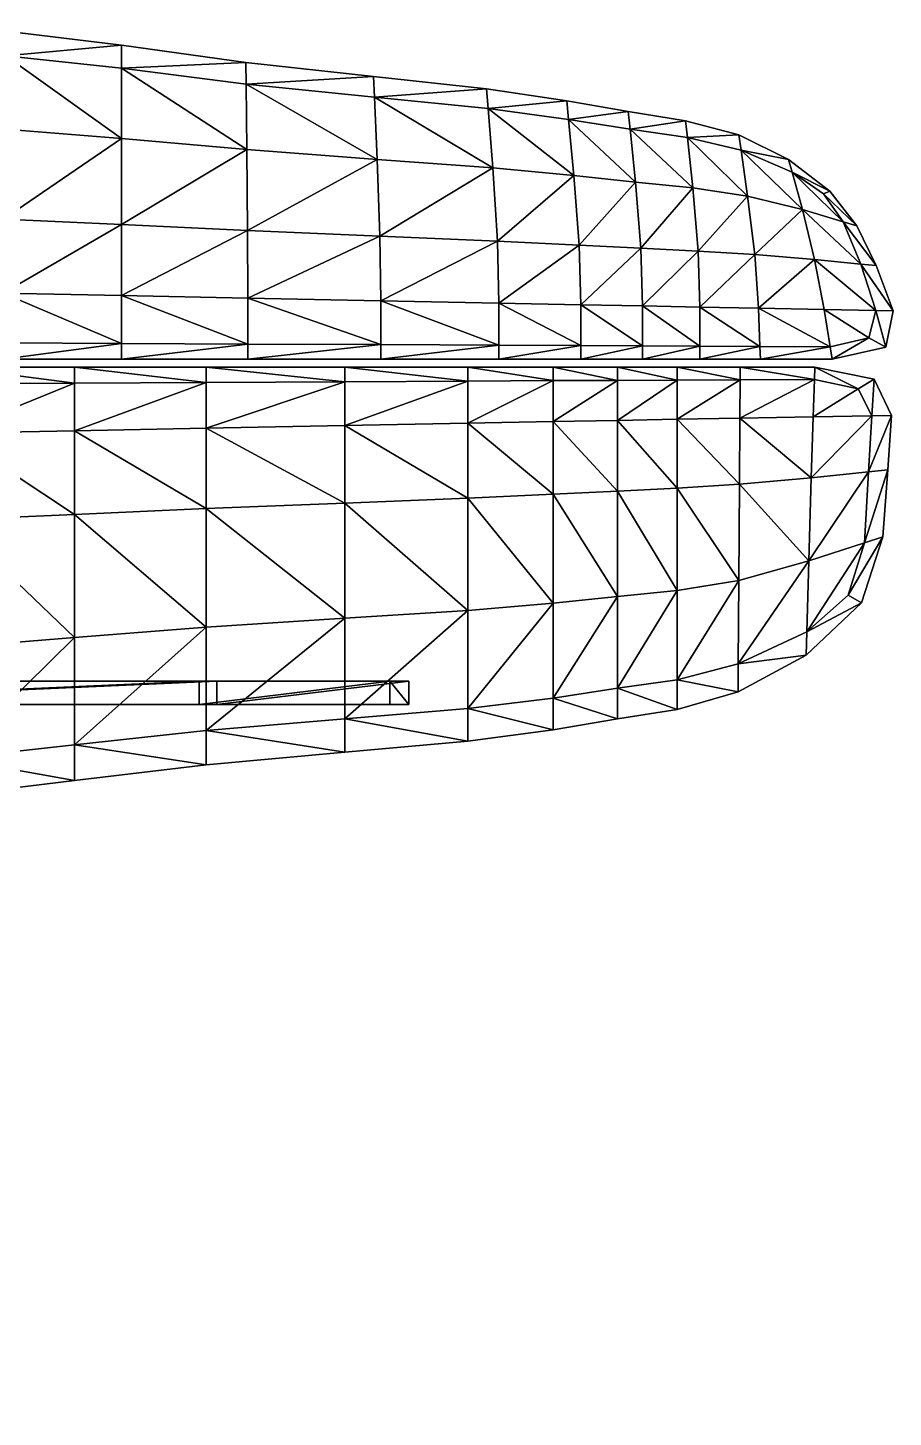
# Model space of a CAD drawing. Header units: centimetres. Extents: x -517 to 535, y -790 to 155.
# Drawn here: x 61.7 to 172.4, y -51.4 to 126.4 of the extents above; entities that cross this region are included whole.
import ezdxf

# ---------------------------------------------------------------- set-up
doc = ezdxf.new("R2010")
doc.units = ezdxf.units.CM
doc.layers.get('0').update_dxf_attribs({"color": 194, "true_color": 0x551cb1})

msp = doc.modelspace()

# ---------------------------------------------------------------- meshes
at = {"color": 176, "true_color": 0x080888}
mesh = msp.add_polyface(dxfattribs=at)
corners = [(73.64, 101.24, 273.87), (89.68, 110.81, 273.87), (73.64, 112.24, 273.87), (89.77, 100.48, 273.87), (89.6, 119.18, 273.61), (73.64, 121.21, 273.61), (58.87, 122.82, 273.61), (58.72, 113.43, 273.87), (58.57, 101.92, 273.87), (44.81, 102.39, 273.87), (46.01, 123.28, 273.61), (73.64, 124.19, 272.82), (58.92, 125.96, 272.82), (89.57, 121.97, 272.82), (73.64, 124.19, 271.77), (89.57, 121.97, 271.77), (58.92, 125.96, 271.77), (89.68, 110.81, 269.66), (73.64, 101.24, 269.66), (73.64, 112.24, 269.66), (58.57, 101.92, 269.66), (58.72, 113.43, 269.66), (58.87, 122.82, 269.93), (73.64, 121.21, 269.93), (89.6, 119.18, 269.93), (58.92, 125.96, 270.72), (46.2, 126.4, 271.77), (46.01, 123.28, 269.93), (73.64, 124.19, 270.72), (89.57, 121.97, 270.72)]
mesh.append_faces([[corners[k] for k in face] for face in [(0, 1, 2, 0), (1, 0, 3, 1), (1, 4, 5, 1), (5, 2, 1, 5), (6, 7, 2, 6), (2, 5, 6, 2), (2, 8, 0, 2), (8, 2, 7, 8), (7, 9, 8, 7), (7, 6, 10, 7), (6, 5, 11, 6), (11, 12, 6, 11), (5, 4, 13, 5), (13, 11, 5, 13), (13, 14, 11, 13), (14, 13, 15, 14), (11, 16, 12, 11), (16, 11, 14, 16), (17, 18, 19, 17), (19, 20, 21, 19), (20, 19, 18, 20), (22, 23, 19, 22), (19, 21, 22, 19), (23, 24, 17, 23), (17, 19, 23, 17), (25, 26, 16, 25), (25, 22, 27, 25), (22, 25, 28, 22), (28, 23, 22, 28), (28, 16, 14, 28), (16, 28, 25, 16), (14, 29, 28, 14), (29, 14, 15, 29), (29, 24, 23, 29), (23, 28, 29, 23)]], dxfattribs={"vtx3": -1, "color": 176})
mesh = msp.add_polyface(dxfattribs=at)
corners = [(120.54, 116.05, 273.61), (121.14, 108.47, 273.87), (131.51, 107.51, 273.87), (121.74, 99.1, 273.87), (106.7, 99.75, 273.87), (106.36, 109.56, 273.87), (106.02, 117.51, 273.61), (89.6, 119.18, 273.61), (89.68, 110.81, 273.87), (89.77, 100.48, 273.87), (105.9, 120.16, 272.82), (89.57, 121.97, 272.82), (120.34, 118.58, 272.82), (105.9, 120.16, 271.77), (120.34, 118.58, 271.77), (89.57, 121.97, 271.77), (130.6, 117.07, 272.82), (121.14, 108.47, 269.66), (106.7, 99.75, 269.66), (106.36, 109.56, 269.66), (89.77, 100.48, 269.66), (89.68, 110.81, 269.66), (89.6, 119.18, 269.93), (106.02, 117.51, 269.93), (120.54, 116.05, 269.93), (89.57, 121.97, 270.72), (105.9, 120.16, 270.72), (120.34, 118.58, 270.72), (130.6, 117.07, 270.72)]
mesh.append_faces([[corners[k] for k in face] for face in [(0, 1, 2, 0), (3, 2, 1, 3), (4, 1, 5, 4), (1, 4, 3, 1), (1, 0, 6, 1), (6, 5, 1, 6), (7, 8, 5, 7), (5, 6, 7, 5), (5, 9, 4, 5), (9, 5, 8, 9), (7, 6, 10, 7), (10, 11, 7, 10), (6, 0, 12, 6), (12, 10, 6, 12), (12, 13, 10, 12), (13, 12, 14, 13), (10, 15, 11, 10), (15, 10, 13, 15), (16, 14, 12, 16), (17, 18, 19, 17), (19, 20, 21, 19), (22, 23, 19, 22), (19, 21, 22, 19), (23, 24, 17, 23), (17, 19, 23, 17), (22, 25, 26, 22), (26, 23, 22, 26), (25, 15, 13, 25), (13, 26, 25, 13), (14, 27, 26, 14), (26, 13, 14, 26), (27, 24, 23, 27), (23, 26, 27, 23), (24, 27, 28, 24), (14, 28, 27, 14)]], dxfattribs={"vtx3": -1, "color": 176})
mesh = msp.add_polyface(dxfattribs=at)
corners = [(138.71, 113.43, 273.61), (139.4, 106.66, 273.87), (146.72, 105.91, 273.87), (132.19, 98.6, 273.87), (131.51, 107.51, 273.87), (140.08, 98.19, 273.87), (130.83, 114.68, 273.61), (120.54, 116.05, 273.61), (121.74, 99.1, 273.87), (130.6, 117.07, 272.82), (120.34, 118.58, 272.82), (138.48, 115.68, 272.82), (130.6, 117.07, 271.77), (138.48, 115.68, 271.77), (120.34, 118.58, 271.77), (146.04, 112.34, 273.61), (145.81, 114.48, 272.82), (145.81, 114.48, 271.77), (146.72, 105.91, 269.66), (140.08, 98.19, 269.66), (139.4, 106.66, 269.66), (138.71, 113.43, 269.93), (146.04, 112.34, 269.93), (132.19, 98.6, 269.66), (131.51, 107.51, 269.66), (121.74, 99.1, 269.66), (121.14, 108.47, 269.66), (120.54, 116.05, 269.93), (130.83, 114.68, 269.93), (130.6, 117.07, 270.72), (138.48, 115.68, 270.72), (145.81, 114.48, 270.72)]
mesh.append_faces([[corners[k] for k in face] for face in [(0, 1, 2, 0), (3, 1, 4, 3), (1, 3, 5, 1), (1, 0, 6, 1), (6, 4, 1, 6), (4, 6, 7, 4), (4, 8, 3, 4), (7, 6, 9, 7), (9, 10, 7, 9), (6, 0, 11, 6), (11, 9, 6, 11), (11, 12, 9, 11), (12, 11, 13, 12), (14, 9, 12, 14), (0, 15, 16, 0), (16, 11, 0, 16), (16, 13, 11, 16), (13, 16, 17, 13), (18, 19, 20, 18), (21, 22, 18, 21), (18, 20, 21, 18), (20, 23, 24, 20), (24, 25, 26, 24), (27, 28, 24, 27), (24, 26, 27, 24), (28, 21, 20, 28), (20, 24, 28, 20), (29, 28, 27, 29), (29, 14, 12, 29), (13, 30, 29, 13), (29, 12, 13, 29), (30, 21, 28, 30), (28, 29, 30, 28), (21, 30, 31, 21), (30, 13, 17, 30)]], dxfattribs={"vtx3": -1, "color": 176})
mesh = msp.add_polyface(dxfattribs=at)
corners = [(152.91, 110.74, 273.61), (153.75, 104.87, 273.87), (160.75, 103.13, 273.87), (154.66, 97.37, 273.87), (147.4, 97.82, 273.87), (146.72, 105.91, 273.87), (146.04, 112.34, 273.61), (138.71, 113.43, 273.61), (140.08, 98.19, 273.87), (152.63, 112.7, 272.82), (145.81, 114.48, 272.82), (145.81, 114.48, 271.77), (152.63, 112.7, 271.77), (159.43, 107.94, 273.61), (158.99, 109.55, 272.82), (158.99, 109.55, 271.77), (154.66, 97.37, 269.66), (147.63, 90.66, 269.66), (147.4, 97.82, 269.66), (160.75, 103.13, 269.66), (153.75, 104.87, 269.66), (162.32, 96.73, 269.66), (152.91, 110.74, 269.93), (159.43, 107.94, 269.93), (146.72, 105.91, 269.66), (146.04, 112.34, 269.93), (145.81, 114.48, 270.72), (138.71, 113.43, 269.93), (138.48, 115.68, 270.72), (152.63, 112.7, 270.72), (158.99, 109.55, 270.72)]
mesh.append_faces([[corners[k] for k in face] for face in [(0, 1, 2, 0), (3, 2, 1, 3), (4, 1, 5, 4), (1, 4, 3, 1), (1, 0, 6, 1), (6, 5, 1, 6), (5, 6, 7, 5), (5, 8, 4, 5), (6, 0, 9, 6), (9, 10, 6, 9), (9, 11, 10, 9), (11, 9, 12, 11), (0, 13, 14, 0), (14, 9, 0, 14), (15, 12, 9, 15), (9, 14, 15, 9), (16, 17, 18, 16), (19, 16, 20, 19), (16, 19, 21, 16), (22, 23, 19, 22), (19, 20, 22, 19), (20, 18, 24, 20), (18, 20, 16, 18), (25, 22, 20, 25), (20, 24, 25, 20), (26, 25, 27, 26), (11, 26, 28, 11), (11, 29, 26, 11), (29, 11, 12, 29), (29, 22, 25, 29), (25, 26, 29, 25), (22, 29, 30, 22), (30, 23, 22, 30), (29, 12, 15, 29), (15, 30, 29, 15)]], dxfattribs={"vtx3": -1, "color": 176})
mesh = msp.add_polyface(dxfattribs=at)
corners = [(67.66, 82.99, 270.72), (51.9, 82.99, 271.77), (67.66, 82.99, 271.77), (84.48, 82.99, 271.77), (102.21, 82.99, 270.72), (84.48, 82.99, 270.72), (73.64, 101.24, 273.87), (58.52, 92.44, 273.87), (73.64, 92.14, 273.87), (58.57, 101.92, 273.87), (58.52, 86.1, 273.61), (73.64, 86.02, 273.61), (89.8, 85.94, 273.61), (89.8, 91.82, 273.87), (89.77, 100.48, 273.87), (73.64, 83.98, 272.82), (89.8, 83.98, 272.82), (58.52, 83.98, 272.82), (58.52, 83.98, 271.77), (73.64, 83.98, 271.77), (89.8, 83.98, 271.77), (58.52, 92.44, 269.66), (73.64, 101.24, 269.66), (73.64, 92.14, 269.66), (58.57, 101.92, 269.66), (89.77, 100.48, 269.66), (89.8, 91.82, 269.66), (89.8, 85.94, 269.93), (73.64, 86.02, 269.93), (58.52, 86.1, 269.93), (89.68, 110.81, 269.66), (89.8, 83.98, 270.72), (73.64, 83.98, 270.72), (58.52, 83.98, 270.72)]
mesh.append_faces([[corners[k] for k in face] for face in [(0, 1, 2, 0), (3, 4, 5, 3), (6, 7, 8, 6), (7, 6, 9, 7), (7, 10, 11, 7), (11, 8, 7, 11), (12, 13, 8, 12), (8, 11, 12, 8), (8, 14, 6, 8), (14, 8, 13, 14), (12, 11, 15, 12), (15, 16, 12, 15), (11, 10, 17, 11), (17, 15, 11, 17), (18, 19, 15, 18), (15, 17, 18, 15), (19, 20, 16, 19), (16, 15, 19, 16), (21, 22, 23, 21), (22, 21, 24, 22), (23, 25, 26, 23), (25, 23, 22, 25), (27, 28, 23, 27), (23, 26, 27, 23), (28, 29, 21, 28), (21, 23, 28, 21), (22, 30, 25, 22), (27, 31, 32, 27), (32, 28, 27, 32), (31, 20, 19, 31), (19, 32, 31, 19), (19, 33, 32, 19), (33, 19, 18, 33), (33, 29, 28, 33), (28, 32, 33, 28)]], dxfattribs={"vtx3": -1, "color": 176})
mesh = msp.add_polyface(dxfattribs=at)
corners = [(168.22, 96.17, 273.61), (165.98, 101.56, 273.61), (160.75, 103.13, 273.87), (162.32, 96.73, 273.87), (163.46, 105.15, 273.4), (159.43, 107.94, 273.61), (152.91, 110.74, 273.61), (154.66, 97.37, 273.87), (164.24, 105.51, 272.82), (158.99, 109.55, 272.82), (158.99, 109.55, 271.77), (164.24, 105.51, 271.77), (167.72, 101.04, 272.82), (170.19, 95.98, 272.82), (170.19, 95.98, 271.77), (167.72, 101.04, 271.77), (162.32, 96.73, 269.66), (155.13, 90.51, 269.66), (154.66, 97.37, 269.66), (168.22, 96.17, 269.93), (160.75, 103.13, 269.66), (165.98, 101.56, 269.93), (159.43, 107.94, 269.93), (163.46, 105.15, 270.13), (164.24, 105.51, 270.72), (158.99, 109.55, 270.72), (167.72, 101.04, 270.72), (170.19, 95.98, 270.72)]
mesh.append_faces([[corners[k] for k in face] for face in [(0, 1, 2, 0), (2, 3, 0, 2), (1, 4, 5, 1), (5, 2, 1, 5), (2, 5, 6, 2), (2, 7, 3, 2), (5, 4, 8, 5), (8, 9, 5, 8), (8, 10, 9, 8), (10, 8, 11, 10), (4, 1, 12, 4), (12, 8, 4, 12), (1, 0, 13, 1), (13, 12, 1, 13), (14, 15, 12, 14), (12, 13, 14, 12), (12, 11, 8, 12), (11, 12, 15, 11), (16, 17, 18, 16), (19, 16, 20, 19), (20, 21, 19, 20), (22, 23, 21, 22), (21, 20, 22, 21), (10, 24, 25, 10), (24, 10, 11, 24), (24, 23, 22, 24), (22, 25, 24, 22), (23, 24, 26, 23), (26, 21, 23, 26), (26, 11, 15, 26), (11, 26, 24, 11), (14, 27, 26, 14), (26, 15, 14, 26), (27, 19, 21, 27), (21, 26, 27, 21)]], dxfattribs={"vtx3": -1, "color": 176})
mesh = msp.add_polyface(dxfattribs=at)
corners = [(106.7, 99.75, 273.87), (89.8, 91.82, 273.87), (106.81, 91.48, 273.87), (89.77, 100.48, 273.87), (89.8, 85.94, 273.61), (106.81, 85.86, 273.61), (121.94, 85.78, 273.61), (121.94, 91.18, 273.87), (121.74, 99.1, 273.87), (132.19, 98.6, 273.87), (132.42, 85.73, 273.61), (106.81, 83.98, 272.82), (121.94, 83.98, 272.82), (89.8, 83.98, 272.82), (89.8, 91.82, 269.66), (106.7, 99.75, 269.66), (106.81, 91.48, 269.66), (89.77, 100.48, 269.66), (121.74, 99.1, 269.66), (121.94, 91.18, 269.66), (121.94, 85.78, 269.93), (106.81, 85.86, 269.93), (89.8, 85.94, 269.93), (121.14, 108.47, 269.66), (106.36, 109.56, 269.66), (121.94, 83.98, 270.72), (106.81, 83.98, 270.72), (121.94, 83.98, 271.77), (106.81, 83.98, 271.77), (89.8, 83.98, 271.77), (89.8, 83.98, 270.72), (132.42, 83.98, 271.77), (132.42, 85.73, 269.93)]
mesh.append_faces([[corners[k] for k in face] for face in [(0, 1, 2, 0), (1, 0, 3, 1), (1, 4, 5, 1), (5, 2, 1, 5), (6, 7, 2, 6), (2, 5, 6, 2), (2, 8, 0, 2), (8, 2, 7, 8), (7, 9, 8, 7), (7, 6, 10, 7), (6, 5, 11, 6), (11, 12, 6, 11), (5, 4, 13, 5), (13, 11, 5, 13), (14, 15, 16, 14), (15, 14, 17, 15), (16, 18, 19, 16), (18, 16, 15, 18), (20, 21, 16, 20), (16, 19, 20, 16), (21, 22, 14, 21), (14, 16, 21, 14), (15, 23, 18, 15), (17, 24, 15, 17), (20, 25, 26, 20), (26, 21, 20, 26), (25, 27, 28, 25), (28, 26, 25, 28), (29, 30, 26, 29), (26, 28, 29, 26), (30, 22, 21, 30), (21, 26, 30, 21), (25, 31, 27, 25), (25, 20, 32, 25)]], dxfattribs={"vtx3": -1, "color": 176})
mesh = msp.add_polyface(dxfattribs=at)
corners = [(132.19, 98.6, 273.87), (121.94, 91.18, 273.87), (132.42, 90.97, 273.87), (132.42, 85.73, 273.61), (140.31, 85.69, 273.61), (140.31, 90.81, 273.87), (140.08, 98.19, 273.87), (147.4, 97.82, 273.87), (147.63, 85.65, 273.61), (146.72, 105.91, 273.87), (139.4, 106.66, 273.87), (132.42, 83.98, 272.82), (140.31, 83.98, 272.82), (121.94, 85.78, 273.61), (121.94, 83.98, 272.82), (121.94, 91.18, 269.66), (132.19, 98.6, 269.66), (132.42, 90.97, 269.66), (121.74, 99.1, 269.66), (140.08, 98.19, 269.66), (140.31, 90.81, 269.66), (140.31, 85.69, 269.93), (132.42, 85.73, 269.93), (121.94, 85.78, 269.93), (147.4, 97.82, 269.66), (147.63, 90.66, 269.66), (146.72, 105.91, 269.66), (139.4, 106.66, 269.66), (131.51, 107.51, 269.66), (140.31, 83.98, 270.72), (132.42, 83.98, 270.72), (140.31, 83.98, 271.77), (132.42, 83.98, 271.77), (121.94, 83.98, 270.72), (147.63, 83.98, 271.77), (147.63, 85.65, 269.93)]
mesh.append_faces([[corners[k] for k in face] for face in [(0, 1, 2, 0), (3, 2, 1, 3), (4, 5, 2, 4), (2, 3, 4, 2), (2, 6, 0, 2), (6, 2, 5, 6), (5, 7, 6, 5), (5, 4, 8, 5), (6, 9, 10, 6), (4, 3, 11, 4), (11, 12, 4, 11), (3, 13, 14, 3), (14, 11, 3, 14), (8, 4, 12, 8), (15, 16, 17, 15), (16, 15, 18, 16), (17, 19, 20, 17), (19, 17, 16, 19), (21, 22, 17, 21), (17, 20, 21, 17), (22, 23, 15, 22), (15, 17, 22, 15), (20, 24, 25, 20), (24, 20, 19, 24), (19, 26, 24, 19), (16, 27, 19, 16), (18, 28, 16, 18), (21, 29, 30, 21), (30, 22, 21, 30), (30, 31, 32, 30), (31, 30, 29, 31), (32, 33, 30, 32), (22, 30, 33, 22), (29, 34, 31, 29), (29, 21, 35, 29)]], dxfattribs={"vtx3": -1, "color": 176})
mesh = msp.add_polyface(dxfattribs=at)
corners = [(147.4, 97.82, 273.87), (140.31, 90.81, 273.87), (147.63, 90.66, 273.87), (147.63, 85.65, 273.61), (155.32, 85.61, 273.61), (155.13, 90.51, 273.87), (154.66, 97.37, 273.87), (162.32, 96.73, 273.87), (163.52, 90.35, 273.87), (164.29, 85.57, 273.61), (147.63, 83.98, 272.82), (155.38, 83.98, 272.82), (140.31, 83.98, 272.82), (147.63, 83.98, 271.77), (140.31, 83.98, 271.77), (155.38, 83.98, 271.77), (164.54, 83.98, 272.82), (164.54, 83.98, 271.77), (147.63, 90.66, 269.66), (154.66, 97.37, 269.66), (155.13, 90.51, 269.66), (155.32, 85.61, 269.93), (147.63, 85.65, 269.93), (140.31, 85.69, 269.93), (140.31, 90.81, 269.66), (162.32, 96.73, 269.66), (163.52, 90.35, 269.66), (164.29, 85.57, 269.93), (155.38, 83.98, 270.72), (147.63, 83.98, 270.72), (140.31, 83.98, 270.72)]
mesh.append_faces([[corners[k] for k in face] for face in [(0, 1, 2, 0), (3, 2, 1, 3), (4, 5, 2, 4), (2, 3, 4, 2), (2, 6, 0, 2), (6, 2, 5, 6), (7, 5, 8, 7), (5, 7, 6, 5), (5, 4, 9, 5), (4, 3, 10, 4), (10, 11, 4, 10), (12, 10, 3, 12), (13, 12, 14, 13), (10, 15, 11, 10), (15, 10, 13, 15), (9, 4, 11, 9), (11, 16, 9, 11), (11, 17, 16, 11), (17, 11, 15, 17), (18, 19, 20, 18), (21, 22, 18, 21), (18, 20, 21, 18), (22, 23, 24, 22), (24, 18, 22, 24), (20, 25, 26, 20), (27, 21, 20, 27), (20, 26, 27, 20), (21, 28, 29, 21), (29, 22, 21, 29), (29, 15, 13, 29), (15, 29, 28, 15), (13, 30, 29, 13), (22, 29, 30, 22), (28, 17, 15, 28), (28, 21, 27, 28)]], dxfattribs={"vtx3": -1, "color": 176})
mesh = msp.add_polyface(dxfattribs=at)
corners = [(164.29, 85.57, 273.61), (163.52, 90.35, 273.87), (155.13, 90.51, 273.87), (169.23, 86.75, 273.4), (170.16, 90.22, 273.61), (168.22, 96.17, 273.61), (162.32, 96.73, 273.87), (164.54, 83.98, 272.82), (171.43, 85.53, 272.82), (164.54, 83.98, 271.77), (171.43, 85.53, 271.77), (172.37, 90.17, 272.82), (170.19, 95.98, 272.82), (172.37, 90.17, 271.77), (170.19, 95.98, 271.77), (162.32, 96.73, 269.66), (168.22, 96.17, 269.93), (170.16, 90.22, 269.93), (163.52, 90.35, 269.66), (169.23, 86.75, 270.13), (164.29, 85.57, 269.93), (171.43, 85.53, 270.72), (164.54, 83.98, 270.72), (155.38, 83.98, 270.72), (170.19, 95.98, 270.72), (172.37, 90.17, 270.72)]
mesh.append_faces([[corners[k] for k in face] for face in [(0, 1, 2, 0), (3, 4, 1, 3), (1, 0, 3, 1), (4, 5, 6, 4), (6, 1, 4, 6), (3, 0, 7, 3), (7, 8, 3, 7), (9, 10, 8, 9), (8, 7, 9, 8), (5, 4, 11, 5), (11, 12, 5, 11), (4, 3, 8, 4), (8, 11, 4, 8), (10, 13, 11, 10), (11, 8, 10, 11), (13, 14, 12, 13), (12, 11, 13, 12), (15, 16, 17, 15), (17, 18, 15, 17), (19, 20, 18, 19), (18, 17, 19, 18), (19, 21, 22, 19), (22, 20, 19, 22), (21, 10, 9, 21), (9, 22, 21, 9), (9, 23, 22, 9), (20, 22, 23, 20), (16, 24, 25, 16), (25, 17, 16, 25), (24, 14, 13, 24), (13, 25, 24, 13), (10, 21, 25, 10), (25, 13, 10, 25), (21, 19, 17, 21), (17, 25, 21, 17)]], dxfattribs={"vtx3": -1, "color": 176})
mesh = msp.add_polyface(dxfattribs=at)
corners = [(102.21, 65.59, 273.87), (102.21, 75.5, 273.87), (84.48, 75.16, 273.87), (102.21, 81.12, 273.61), (117.97, 81.19, 273.61), (117.97, 75.8, 273.87), (117.97, 66.22, 273.87), (128.89, 66.71, 273.87), (128.89, 81.25, 273.61), (102.21, 82.99, 272.82), (117.97, 82.99, 272.82), (102.21, 82.99, 271.77), (117.97, 82.99, 271.77), (128.89, 82.99, 272.82), (128.89, 82.99, 271.77), (102.21, 75.5, 269.66), (117.97, 75.8, 269.66), (117.97, 66.22, 269.66), (102.21, 65.59, 269.66), (117.97, 81.19, 269.93), (102.21, 81.12, 269.93), (128.89, 76.01, 269.66), (128.89, 66.71, 269.66), (128.89, 81.25, 269.93), (102.21, 82.99, 270.72), (117.97, 82.99, 270.72), (84.48, 82.99, 271.77), (84.48, 82.99, 270.72), (128.89, 82.99, 270.72), (89.8, 83.98, 271.77), (106.81, 83.98, 271.77), (106.81, 83.98, 272.82), (89.8, 83.98, 272.82), (121.94, 83.98, 271.77), (121.94, 83.98, 272.82)]
mesh.append_faces([[corners[k] for k in face] for face in [(0, 1, 2, 0), (3, 2, 1, 3), (4, 1, 5, 4), (1, 4, 3, 1), (1, 0, 6, 1), (6, 5, 1, 6), (5, 6, 7, 5), (5, 8, 4, 5), (4, 9, 3, 4), (9, 4, 10, 9), (11, 10, 12, 11), (10, 11, 9, 10), (8, 10, 4, 8), (10, 8, 13, 10), (10, 13, 14, 10), (14, 12, 10, 14), (15, 16, 17, 15), (17, 18, 15, 17), (19, 15, 20, 19), (15, 19, 16, 15), (16, 21, 22, 16), (22, 17, 16, 22), (23, 16, 19, 23), (19, 24, 25, 19), (24, 19, 20, 24), (24, 11, 12, 24), (12, 25, 24, 12), (24, 26, 11, 24), (20, 27, 24, 20), (12, 28, 25, 12), (25, 23, 19, 25), (29, 30, 31, 29), (31, 32, 29, 31), (31, 33, 34, 31), (33, 31, 30, 33)]], dxfattribs={"vtx3": -1, "color": 176})
mesh = msp.add_polyface(dxfattribs=at)
corners = [(128.89, 66.71, 273.87), (128.89, 76.01, 273.87), (117.97, 75.8, 273.87), (128.89, 81.25, 273.61), (137.1, 81.28, 273.61), (137.1, 76.16, 273.87), (137.1, 67.12, 273.87), (144.73, 67.49, 273.87), (144.73, 81.32, 273.61), (128.89, 82.99, 272.82), (137.1, 82.99, 272.82), (137.1, 82.99, 271.77), (128.89, 82.99, 271.77), (144.73, 82.99, 272.82), (144.73, 82.99, 271.77), (128.89, 76.01, 269.66), (137.1, 76.16, 269.66), (137.1, 67.12, 269.66), (128.89, 66.71, 269.66), (137.1, 81.28, 269.93), (128.89, 81.25, 269.93), (117.97, 75.8, 269.66), (144.73, 67.49, 269.66), (144.73, 81.32, 269.93), (128.89, 82.99, 270.72), (137.1, 82.99, 270.72), (117.97, 82.99, 271.77), (117.97, 82.99, 270.72), (121.94, 83.98, 271.77), (132.42, 83.98, 271.77), (132.42, 83.98, 272.82), (121.94, 83.98, 272.82), (140.31, 83.98, 271.77), (140.31, 83.98, 272.82)]
mesh.append_faces([[corners[k] for k in face] for face in [(0, 1, 2, 0), (3, 2, 1, 3), (4, 1, 5, 4), (1, 4, 3, 1), (1, 0, 6, 1), (6, 5, 1, 6), (5, 6, 7, 5), (5, 8, 4, 5), (4, 9, 3, 4), (9, 4, 10, 9), (9, 10, 11, 9), (11, 12, 9, 11), (8, 10, 4, 8), (10, 8, 13, 10), (10, 13, 14, 10), (14, 11, 10, 14), (15, 16, 17, 15), (17, 18, 15, 17), (19, 15, 20, 19), (15, 19, 16, 15), (21, 20, 15, 21), (22, 17, 16, 22), (23, 16, 19, 23), (19, 24, 25, 19), (24, 19, 20, 24), (24, 12, 11, 24), (11, 25, 24, 11), (24, 26, 12, 24), (20, 27, 24, 20), (25, 11, 14, 25), (25, 23, 19, 25), (28, 29, 30, 28), (30, 31, 28, 30), (30, 32, 33, 30), (32, 30, 29, 32)]], dxfattribs={"vtx3": -1, "color": 176})
mesh = msp.add_polyface(dxfattribs=at)
corners = [(144.73, 67.49, 273.87), (144.73, 76.31, 273.87), (137.1, 76.16, 273.87), (144.73, 81.32, 273.61), (152.79, 81.36, 273.61), (152.75, 76.46, 273.87), (152.69, 68, 273.87), (161.87, 68.83, 273.87), (162.12, 76.63, 273.87), (162.29, 81.4, 273.61), (144.73, 82.99, 272.82), (152.81, 82.99, 272.82), (152.81, 82.99, 271.77), (144.73, 82.99, 271.77), (162.35, 82.99, 272.82), (162.35, 82.99, 271.77), (137.1, 76.16, 269.66), (144.73, 76.31, 269.66), (144.73, 67.49, 269.66), (152.75, 76.46, 269.66), (152.69, 68, 269.66), (152.79, 81.36, 269.93), (144.73, 81.32, 269.93), (162.12, 76.63, 269.66), (161.87, 68.83, 269.66), (162.29, 81.4, 269.93), (144.73, 82.99, 270.72), (152.81, 82.99, 270.72), (137.1, 82.99, 270.72), (140.31, 83.98, 272.82), (147.63, 83.98, 271.77), (147.63, 83.98, 272.82)]
mesh.append_faces([[corners[k] for k in face] for face in [(0, 1, 2, 0), (3, 2, 1, 3), (4, 1, 5, 4), (1, 4, 3, 1), (1, 0, 6, 1), (6, 5, 1, 6), (7, 8, 5, 7), (5, 6, 7, 5), (5, 9, 4, 5), (4, 10, 3, 4), (10, 4, 11, 10), (10, 11, 12, 10), (12, 13, 10, 12), (9, 11, 4, 9), (11, 9, 14, 11), (11, 14, 15, 11), (15, 12, 11, 15), (16, 17, 18, 16), (17, 19, 20, 17), (21, 17, 22, 21), (17, 21, 19, 17), (16, 22, 17, 16), (19, 23, 24, 19), (24, 20, 19, 24), (25, 19, 21, 25), (19, 25, 23, 19), (21, 26, 27, 21), (26, 21, 22, 26), (26, 13, 12, 26), (12, 27, 26, 12), (13, 26, 28, 13), (22, 28, 26, 22), (27, 12, 15, 27), (27, 25, 21, 27), (29, 30, 31, 29)]], dxfattribs={"vtx3": -1, "color": 176})
mesh = msp.add_polyface(dxfattribs=at)
corners = [(51.9, 74.53, 273.87), (67.66, 80.95, 273.61), (51.9, 80.88, 273.61), (67.66, 74.83, 273.87), (84.48, 81.03, 273.61), (84.48, 75.16, 273.87), (84.48, 64.88, 273.87), (102.21, 65.59, 273.87), (102.21, 81.12, 273.61), (67.66, 82.99, 272.82), (84.48, 82.99, 272.82), (51.9, 82.99, 272.82), (51.9, 82.99, 271.77), (67.66, 82.99, 271.77), (84.48, 82.99, 271.77), (102.21, 82.99, 272.82), (102.21, 82.99, 271.77), (51.9, 74.53, 269.66), (67.66, 74.83, 269.66), (67.66, 64.14, 269.66), (84.48, 75.16, 269.66), (84.48, 64.88, 269.66), (84.48, 81.03, 269.93), (67.66, 80.95, 269.93), (51.9, 80.88, 269.93), (102.21, 75.5, 269.66), (102.21, 65.59, 269.66), (102.21, 81.12, 269.93), (67.66, 82.99, 270.72), (84.48, 82.99, 270.72), (51.9, 82.99, 270.72)]
mesh.append_faces([[corners[k] for k in face] for face in [(0, 1, 2, 0), (1, 0, 3, 1), (4, 3, 5, 4), (3, 4, 1, 3), (5, 6, 7, 5), (5, 8, 4, 5), (4, 9, 1, 4), (9, 4, 10, 9), (1, 11, 2, 1), (11, 1, 9, 11), (12, 9, 13, 12), (9, 12, 11, 9), (13, 10, 14, 13), (10, 13, 9, 10), (8, 10, 4, 8), (10, 8, 15, 10), (14, 15, 16, 14), (15, 14, 10, 15), (17, 18, 19, 17), (18, 20, 21, 18), (22, 18, 23, 22), (18, 22, 20, 18), (23, 17, 24, 23), (17, 23, 18, 17), (20, 25, 26, 20), (27, 20, 22, 27), (20, 27, 25, 20), (22, 28, 29, 22), (28, 22, 23, 28), (29, 13, 14, 29), (13, 29, 28, 13), (12, 28, 30, 12), (30, 23, 24, 30), (23, 30, 28, 23), (29, 27, 22, 29)]], dxfattribs={"vtx3": -1, "color": 176})
mesh = msp.add_polyface(dxfattribs=at)
corners = [(162.29, 81.4, 273.61), (152.75, 76.46, 273.87), (162.12, 76.63, 273.87), (167.88, 80.22, 273.4), (169.65, 76.76, 273.61), (161.87, 68.83, 273.87), (169.21, 69.58, 273.61), (162.35, 82.99, 272.82), (169.94, 81.44, 272.82), (162.35, 82.99, 271.77), (169.94, 81.44, 271.77), (172.16, 76.8, 272.82), (171.66, 69.83, 272.82), (172.16, 76.8, 271.77), (171.66, 69.83, 271.77), (161.87, 68.83, 269.66), (169.65, 76.76, 269.93), (169.21, 69.58, 269.93), (162.12, 76.63, 269.66), (167.88, 80.22, 270.13), (162.29, 81.4, 269.93), (162.35, 82.99, 270.72), (169.94, 81.44, 270.72), (152.81, 82.99, 270.72), (172.16, 76.8, 270.72), (171.66, 69.83, 270.72)]
mesh.append_faces([[corners[k] for k in face] for face in [(0, 1, 2, 0), (3, 2, 4, 3), (2, 3, 0, 2), (4, 5, 6, 4), (5, 4, 2, 5), (3, 7, 0, 3), (7, 3, 8, 7), (9, 8, 10, 9), (8, 9, 7, 8), (6, 11, 4, 6), (11, 6, 12, 11), (4, 8, 3, 4), (8, 4, 11, 8), (10, 11, 13, 10), (11, 10, 8, 11), (13, 12, 14, 13), (12, 13, 11, 12), (15, 16, 17, 15), (16, 15, 18, 16), (19, 18, 20, 19), (18, 19, 16, 18), (19, 21, 22, 19), (21, 19, 20, 21), (22, 9, 10, 22), (9, 22, 21, 9), (9, 21, 23, 9), (20, 23, 21, 20), (17, 24, 25, 17), (24, 17, 16, 24), (25, 13, 14, 25), (13, 25, 24, 13), (10, 24, 22, 10), (24, 10, 13, 24), (22, 16, 19, 22), (16, 22, 24, 16)]], dxfattribs={"vtx3": -1, "color": 176})
mesh = msp.add_polyface(dxfattribs=at)
corners = [(18.27, 39.82, 206.33), (85.86, 39.82, 242.61), (83.6, 39.82, 244.87), (16.25, 39.82, 208.78), (83.6, 42.79, 244.87), (16.25, 42.79, 208.78), (18.27, 42.79, 206.33), (85.86, 42.79, 242.61), (67.66, 64.14, 273.87), (67.66, 74.83, 273.87), (51.9, 74.53, 273.87), (51.9, 63.45, 273.87), (84.48, 64.88, 273.87), (84.48, 75.16, 273.87), (84.48, 36.51, 273.61), (102.21, 50.86, 273.87), (84.48, 49.72, 273.87), (67.66, 48.39, 273.87), (67.66, 34.68, 273.61), (51.9, 32.91, 273.61), (51.9, 47.12, 273.87), (102.21, 33.71, 272.82), (102.21, 38, 273.61), (67.66, 64.14, 269.66), (51.9, 63.45, 269.66), (51.9, 74.53, 269.66), (84.48, 64.88, 269.66), (67.66, 74.83, 269.66), (102.21, 65.59, 269.66), (84.48, 75.16, 269.66), (102.21, 50.86, 269.66), (84.48, 49.72, 269.66), (67.66, 48.39, 269.66), (51.9, 47.12, 269.66), (51.9, 32.91, 269.93), (67.66, 34.68, 269.93), (84.48, 36.51, 269.93)]
mesh.append_faces([[corners[k] for k in face] for face in [(0, 1, 2, 0), (2, 3, 0, 2), (3, 2, 4, 3), (4, 5, 3, 4), (6, 4, 7, 6), (4, 6, 5, 4), (0, 7, 1, 0), (7, 0, 6, 7), (8, 9, 10, 8), (10, 11, 8, 10), (9, 8, 12, 9), (12, 13, 9, 12), (14, 15, 16, 14), (12, 16, 15, 12), (8, 17, 16, 8), (16, 12, 8, 16), (16, 18, 14, 16), (18, 16, 17, 18), (19, 17, 20, 19), (17, 19, 18, 17), (17, 8, 11, 17), (11, 20, 17, 11), (14, 21, 22, 14), (23, 24, 25, 23), (26, 23, 27, 26), (28, 26, 29, 28), (30, 31, 26, 30), (31, 32, 23, 31), (23, 26, 31, 23), (32, 33, 24, 32), (24, 23, 32, 24), (34, 32, 35, 34), (32, 34, 33, 32), (35, 31, 36, 35), (31, 35, 32, 31)]], dxfattribs={"vtx3": -1, "color": 176})
mesh = msp.add_polyface(dxfattribs=at)
corners = [(169.21, 69.58, 273.61), (161.57, 58.18, 273.87), (168.69, 60.5, 273.61), (161.87, 68.83, 273.87), (161.33, 49.13, 273.61), (166.59, 53.8, 273.4), (152.69, 68, 273.87), (152.61, 55.69, 273.87), (144.73, 67.49, 273.87), (144.73, 54.4, 273.87), (137.1, 67.12, 273.87), (171.06, 61.28, 272.82), (168.29, 52.82, 272.82), (171.66, 69.83, 272.82), (171.66, 69.83, 271.77), (171.06, 61.28, 271.77), (168.29, 52.82, 271.77), (152.69, 68, 269.66), (144.73, 67.49, 269.66), (144.73, 76.31, 269.66), (169.21, 69.58, 269.93), (161.57, 58.18, 269.66), (161.87, 68.83, 269.66), (168.69, 60.5, 269.93), (152.61, 55.69, 269.66), (152.55, 45.02, 269.93), (161.33, 49.13, 269.93), (166.59, 53.8, 270.13), (144.73, 54.4, 269.66), (171.06, 61.28, 270.72), (168.29, 52.82, 270.72), (171.66, 69.83, 270.72)]
mesh.append_faces([[corners[k] for k in face] for face in [(0, 1, 2, 0), (1, 0, 3, 1), (2, 4, 5, 2), (4, 2, 1, 4), (1, 3, 6, 1), (6, 7, 1, 6), (8, 9, 7, 8), (7, 6, 8, 7), (9, 8, 10, 9), (5, 11, 2, 5), (11, 5, 12, 11), (2, 13, 0, 2), (13, 2, 11, 13), (14, 11, 15, 14), (11, 14, 13, 11), (11, 12, 16, 11), (16, 15, 11, 16), (17, 18, 19, 17), (20, 21, 22, 20), (21, 20, 23, 21), (21, 24, 17, 21), (17, 22, 21, 17), (21, 25, 24, 21), (26, 23, 27, 26), (23, 26, 21, 23), (24, 28, 18, 24), (18, 17, 24, 18), (27, 29, 30, 27), (29, 27, 23, 29), (29, 15, 16, 29), (16, 30, 29, 16), (14, 29, 31, 14), (29, 14, 15, 29), (31, 23, 20, 31), (23, 31, 29, 23)]], dxfattribs={"vtx3": -1, "color": 176})
mesh = msp.add_polyface(dxfattribs=at)
corners = [(85.86, 39.82, 242.61), (110.43, 39.82, 269.44), (107.98, 39.82, 271.47), (83.6, 39.82, 244.87), (107.98, 42.79, 271.47), (83.6, 42.79, 244.87), (85.86, 42.79, 242.61), (110.43, 42.79, 269.44), (117.97, 39.31, 273.61), (128.89, 52.8, 273.87), (117.97, 51.86, 273.87), (117.97, 66.22, 273.87), (102.21, 65.59, 273.87), (102.21, 50.86, 273.87), (102.21, 38, 273.61), (84.48, 36.51, 273.61), (84.48, 64.88, 273.87), (117.97, 35.13, 272.82), (128.89, 36.58, 272.82), (128.89, 40.64, 273.61), (117.97, 35.13, 271.77), (128.89, 52.8, 269.66), (117.97, 51.86, 269.66), (117.97, 66.22, 269.66), (117.97, 39.31, 269.93), (102.21, 50.86, 269.66), (102.21, 65.59, 269.66), (84.48, 64.88, 269.66), (84.48, 36.51, 269.93), (102.21, 38, 269.93), (84.48, 49.72, 269.66), (117.97, 35.13, 270.72), (102.21, 33.71, 270.72), (128.89, 36.58, 270.72)]
mesh.append_faces([[corners[k] for k in face] for face in [(0, 1, 2, 0), (2, 3, 0, 2), (3, 2, 4, 3), (4, 5, 3, 4), (6, 4, 7, 6), (4, 6, 5, 4), (0, 7, 1, 0), (7, 0, 6, 7), (1, 4, 2, 1), (4, 1, 7, 4), (8, 9, 10, 8), (11, 10, 9, 11), (12, 13, 10, 12), (10, 11, 12, 10), (10, 14, 8, 10), (14, 10, 13, 14), (13, 15, 14, 13), (13, 12, 16, 13), (14, 17, 8, 14), (8, 18, 19, 8), (18, 8, 17, 18), (18, 17, 20, 18), (21, 22, 23, 21), (21, 24, 22, 21), (22, 25, 26, 22), (26, 23, 22, 26), (27, 26, 25, 27), (28, 25, 29, 28), (25, 28, 30, 25), (29, 22, 24, 29), (22, 29, 25, 22), (31, 29, 24, 31), (29, 31, 32, 29), (24, 33, 31, 24)]], dxfattribs={"vtx3": -1, "color": 176})
mesh = msp.add_polyface(dxfattribs=at)
corners = [(137.1, 41.89, 273.61), (144.73, 54.4, 273.87), (137.1, 53.65, 273.87), (137.1, 67.12, 273.87), (128.89, 66.71, 273.87), (128.89, 52.8, 273.87), (128.89, 40.64, 273.61), (117.97, 39.31, 273.61), (117.97, 66.22, 273.87), (137.1, 37.97, 272.82), (128.89, 36.58, 272.82), (137.1, 37.97, 271.77), (128.89, 36.58, 271.77), (117.97, 35.13, 271.77), (144.73, 39.17, 272.82), (144.73, 42.98, 273.61), (144.73, 39.17, 271.77), (144.73, 54.4, 269.66), (137.1, 53.65, 269.66), (137.1, 67.12, 269.66), (144.73, 67.49, 269.66), (137.1, 41.89, 269.93), (144.73, 42.98, 269.93), (128.89, 52.8, 269.66), (128.89, 66.71, 269.66), (117.97, 66.22, 269.66), (117.97, 39.31, 269.93), (128.89, 40.64, 269.93), (128.89, 36.58, 270.72), (137.1, 37.97, 270.72), (144.73, 39.17, 270.72)]
mesh.append_faces([[corners[k] for k in face] for face in [(0, 1, 2, 0), (3, 2, 1, 3), (4, 5, 2, 4), (2, 3, 4, 2), (2, 6, 0, 2), (6, 2, 5, 6), (5, 7, 6, 5), (5, 4, 8, 5), (6, 9, 0, 6), (9, 6, 10, 9), (11, 10, 12, 11), (10, 11, 9, 10), (13, 12, 10, 13), (0, 14, 15, 0), (14, 0, 9, 14), (16, 9, 11, 16), (9, 16, 14, 9), (17, 18, 19, 17), (19, 20, 17, 19), (21, 17, 22, 21), (17, 21, 18, 17), (18, 23, 24, 18), (24, 19, 18, 24), (25, 24, 23, 25), (26, 23, 27, 26), (27, 18, 21, 27), (18, 27, 23, 18), (28, 26, 27, 28), (28, 12, 13, 28), (11, 28, 29, 11), (28, 11, 12, 28), (29, 27, 21, 29), (27, 29, 28, 27), (21, 30, 29, 21), (11, 29, 30, 11)]], dxfattribs={"vtx3": -1, "color": 176})
mesh = msp.add_polyface(dxfattribs=at)
corners = [(152.55, 45.02, 273.61), (161.57, 58.18, 273.87), (152.61, 55.69, 273.87), (161.33, 49.13, 273.61), (144.73, 42.98, 273.61), (144.73, 54.4, 273.87), (137.1, 41.89, 273.61), (152.53, 41.46, 272.82), (144.73, 39.17, 272.82), (152.53, 41.46, 271.77), (144.73, 39.17, 271.77), (161.25, 46.11, 272.82), (168.29, 52.82, 272.82), (166.59, 53.8, 273.4), (161.25, 46.11, 271.77), (168.29, 52.82, 271.77), (152.55, 45.02, 269.93), (161.57, 58.18, 269.66), (161.33, 49.13, 269.93), (144.73, 42.98, 269.93), (152.61, 55.69, 269.66), (144.73, 54.4, 269.66), (144.73, 39.17, 270.72), (137.1, 41.89, 269.93), (137.1, 37.97, 271.77), (152.53, 41.46, 270.72), (161.25, 46.11, 270.72), (168.29, 52.82, 270.72), (166.59, 53.8, 270.13)]
mesh.append_faces([[corners[k] for k in face] for face in [(0, 1, 2, 0), (1, 0, 3, 1), (2, 4, 0, 2), (4, 2, 5, 4), (5, 6, 4, 5), (4, 7, 0, 4), (7, 4, 8, 7), (9, 8, 10, 9), (8, 9, 7, 8), (0, 11, 3, 0), (11, 0, 7, 11), (3, 12, 13, 3), (12, 3, 11, 12), (12, 11, 14, 12), (14, 15, 12, 14), (14, 7, 9, 14), (7, 14, 11, 7), (16, 17, 18, 16), (19, 20, 16, 19), (20, 19, 21, 20), (22, 23, 19, 22), (22, 10, 24, 22), (9, 22, 25, 9), (22, 9, 10, 22), (25, 19, 16, 25), (19, 25, 22, 19), (16, 26, 25, 16), (26, 16, 18, 26), (26, 14, 9, 26), (9, 25, 26, 9), (14, 26, 27, 14), (27, 15, 14, 27), (27, 18, 28, 27), (18, 27, 26, 18)]], dxfattribs={"vtx3": -1, "color": 176})
mesh = msp.add_polyface(dxfattribs=at)
corners = [(59.03, -350.46, 208.81), (53.61, -273.54, 213.11), (51.41, -271.89, 228.12), (57.38, -355.06, 227.1), (59.86, -350.67, 192.23), (54.36, -273.67, 198.91), (53.61, -273.72, 188.84), (59.03, -350.74, 181.37), (51.38, -273.4, 180.5), (51.9, 32.91, 273.61), (67.66, 30.11, 272.82), (67.66, 34.68, 273.61), (51.9, 28.17, 272.82), (84.48, 32.11, 272.82), (84.48, 36.51, 273.61), (67.66, 30.11, 271.77), (84.48, 32.11, 271.77), (51.9, 28.17, 271.77), (102.21, 33.71, 272.82), (117.97, 35.13, 272.82), (102.21, 38, 273.61), (102.21, 33.71, 271.77), (117.97, 35.13, 271.77), (51.9, 32.91, 269.93), (67.66, 30.11, 270.72), (51.9, 28.17, 270.72), (67.66, 34.68, 269.93), (84.48, 32.11, 270.72), (84.48, 36.51, 269.93), (102.21, 33.71, 270.72), (102.21, 38, 269.93), (117.97, 35.13, 270.72), (128.89, 36.58, 270.72)]
mesh.append_faces([[corners[k] for k in face] for face in [(0, 1, 2, 0), (2, 3, 0, 2), (0, 4, 5, 0), (5, 1, 0, 5), (6, 5, 4, 6), (7, 8, 6, 7), (9, 10, 11, 9), (10, 9, 12, 10), (11, 13, 14, 11), (13, 11, 10, 13), (13, 10, 15, 13), (15, 16, 13, 15), (10, 12, 17, 10), (17, 15, 10, 17), (18, 14, 13, 18), (19, 20, 18, 19), (19, 18, 21, 19), (21, 22, 19, 21), (18, 13, 16, 18), (16, 21, 18, 16), (23, 24, 25, 23), (24, 23, 26, 24), (24, 15, 17, 24), (17, 25, 24, 17), (15, 24, 27, 15), (27, 16, 15, 27), (27, 26, 28, 27), (26, 27, 24, 26), (28, 29, 27, 28), (29, 28, 30, 29), (27, 21, 16, 27), (21, 27, 29, 21), (22, 29, 31, 22), (29, 22, 21, 29), (22, 31, 32, 22)]], dxfattribs={"vtx3": -1, "color": 176})

doc.saveas('drawing.dxf')
